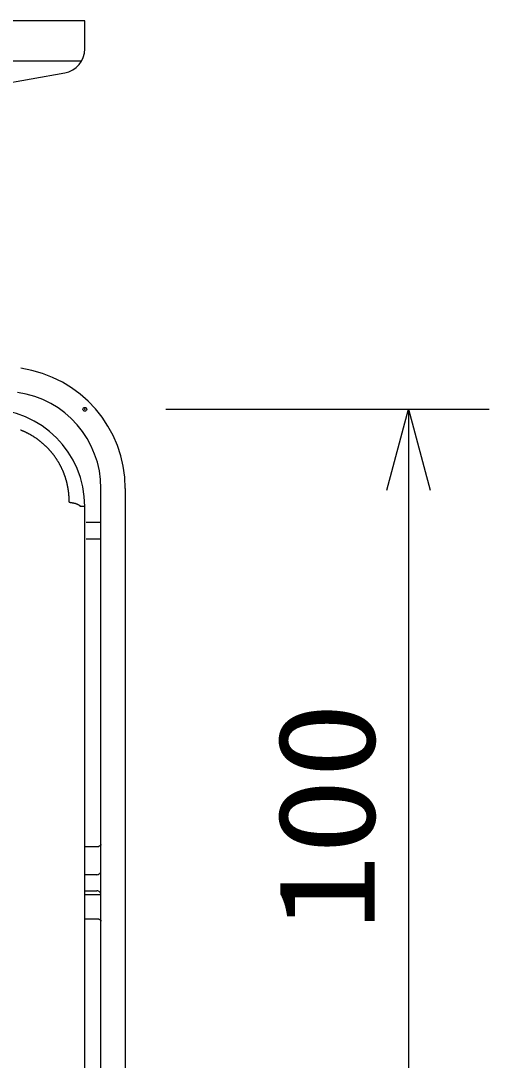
# Model space of a CAD drawing. Units: millimetres, scale not verified. Extents: x -63 to 63, y -57 to 58.
# Drawn here: x -13.79 to -2.21, y 11.37 to 37.05 of the extents above; entities that cross this region are included whole.
import ezdxf
from ezdxf.enums import TextEntityAlignment as Align

# ---------------------------------------------------------------- set-up
doc = ezdxf.new("R2010")
doc.units = ezdxf.units.MM
doc.header["$LTSCALE"] = 0.191673
doc.header["$PDMODE"] = 32
doc.header["$PDSIZE"] = 0.0958
for name, color, linetype in [('0-2_GAIKEI', 1, 'Continuous'), ('0-3_WAKU', 3, 'Continuous'), ('0-4_DEFPOINTS', 7, 'Continuous')]:
    doc.layers.add(name, color=color, linetype=linetype)
doc.styles.add('ＭＳ ゴシック', font='')
doc.styles.get('ＭＳ ゴシック').set_extended_font_data('MS Gothic')

# ---------------------------------------------------------------- blocks, each defined once
blk = doc.blocks.new('_OPEN30')
at = {"layer": '0-4_DEFPOINTS'}
blk.add_line((0, 0), (-1, 0), dxfattribs=at)
blk.add_lwpolyline([(-1, 0.26795), (0, 0), (-1, -0.26795)], dxfattribs=at)

msp = doc.modelspace()

# ---------------------------------------------------------------- linework, layer by layer
at = {"layer": '0-2_GAIKEI', "color": 7}
for p, q in [((-12.2105, 37.0544), (-32.2104, 37.0544)), ((-12.2105, 36.3578), (-12.2105, 37.0544)), ((-17.6599, 34.8928), (-12.7062, 35.767)), ((-11.8105, 23.4545), (-11.8105, 25.4962)), ((-11.2105, 25.4962), (-11.2105, 23.4545)), ((-12.2105, 25.0545), (-12.3263, 25.0545)), ((-12.2105, 9.8545), (-12.2105, 25.0545)), ((-11.2105, 23.4545), (-11.2105, 21.7469)), ((-11.2105, 21.7469), (-11.2105, 19.7261)), ((-11.8105, 8.9116), (-11.8105, 19.651)), ((-11.2105, 19.7261), (-11.2105, 8.9116))]:
    msp.add_line(p, q, dxfattribs=at)
at = {"layer": '0-2_GAIKEI'}
for p, q in [((-32.1327, 36.0624), (-12.2882, 36.0624)), ((-11.8105, 24.6545), (-12.1756, 24.6545)), ((-12.1756, 24.2545), (-11.8105, 24.2545)), ((-11.8105, 21.7059), (-11.8105, 23.4545)), ((-11.8105, 19.651), (-11.8105, 21.7059)), ((-12.2105, 16.6545), (-11.9104, 16.6545)), ((-11.9104, 16.6545), (-11.8667, 16.6545)), ((-11.9105, 15.9545), (-12.2105, 15.9545)), ((-12.2105, 15.5545), (-11.9105, 15.5545)), ((-11.9105, 15.4545), (-12.2105, 15.4545)), ((-11.8105, 15.4545), (-11.9105, 15.4545)), ((-11.9104, 14.8545), (-12.2105, 14.8545)), ((-11.8667, 14.8545), (-11.9104, 14.8545))]:
    msp.add_line(p, q, dxfattribs=at)
at = {"layer": '0-2_GAIKEI', "color": 7}
for points in [[(-13.6417, 26.8709), (-13.6514, 26.8757), (-13.6612, 26.8804), (-13.6709, 26.8851), (-13.6807, 26.8897), (-13.6905, 26.8943), (-13.7004, 26.8988), (-13.7102, 26.9032), (-13.7201, 26.9076), (-13.73, 26.9119), (-13.7399, 26.9162), (-13.7499, 26.9204), (-13.7598, 26.9246), (-13.7698, 26.9287), (-13.7798, 26.9327), (-13.7898, 26.9367), (-13.7999, 26.9406)], [(-13.2862, 26.641), (-13.2947, 26.6479), (-13.3032, 26.6548), (-13.3117, 26.6616), (-13.3203, 26.6683), (-13.3289, 26.675), (-13.3376, 26.6816), (-13.3462, 26.6882), (-13.355, 26.6948), (-13.3637, 26.7013), (-13.3725, 26.7077), (-13.3814, 26.7141), (-13.3902, 26.7204), (-13.3991, 26.7267), (-13.4081, 26.7329), (-13.417, 26.7391), (-13.426, 26.7452), (-13.4351, 26.7513), (-13.4441, 26.7573), (-13.4533, 26.7632), (-13.4624, 26.7691), (-13.4716, 26.775), (-13.4808, 26.7808), (-13.49, 26.7865), (-13.4993, 26.7922), (-13.5086, 26.7978), (-13.5179, 26.8034), (-13.5272, 26.809), (-13.5366, 26.8144), (-13.5461, 26.8198), (-13.5555, 26.8252), (-13.565, 26.8305), (-13.5745, 26.8357), (-13.584, 26.8409), (-13.5936, 26.8461), (-13.6031, 26.8511), (-13.6128, 26.8561), (-13.6224, 26.8611), (-13.632, 26.866), (-13.6417, 26.8709)], [(-12.9903, 26.3363), (-12.9969, 26.3449), (-13.0037, 26.3535), (-13.0105, 26.362), (-13.0173, 26.3705), (-13.0242, 26.379), (-13.0311, 26.3874), (-13.0381, 26.3958), (-13.0452, 26.4041), (-13.0523, 26.4124), (-13.0594, 26.4207), (-13.0666, 26.4289), (-13.0738, 26.4371), (-13.0811, 26.4452), (-13.0884, 26.4533), (-13.0958, 26.4614), (-13.1032, 26.4694), (-13.1107, 26.4773), (-13.1182, 26.4853), (-13.1258, 26.4931), (-13.1334, 26.501), (-13.141, 26.5088), (-13.1487, 26.5165), (-13.1565, 26.5242), (-13.1643, 26.5318), (-13.1721, 26.5394), (-13.18, 26.547), (-13.1879, 26.5545), (-13.1959, 26.562), (-13.2039, 26.5694), (-13.2119, 26.5768), (-13.22, 26.5841), (-13.2281, 26.5914), (-13.2363, 26.5986), (-13.2445, 26.6058), (-13.2528, 26.613), (-13.2611, 26.62), (-13.2694, 26.6271), (-13.2778, 26.6341), (-13.2862, 26.641)], [(-12.7708, 25.9748), (-12.7754, 25.9846), (-12.78, 25.9943), (-12.7847, 26.0041), (-12.7894, 26.0138), (-12.7942, 26.0235), (-12.7991, 26.0332), (-12.804, 26.0429), (-12.809, 26.0525), (-12.814, 26.0621), (-12.8191, 26.0717), (-12.8242, 26.0813), (-12.8294, 26.0908), (-12.8347, 26.1003), (-12.84, 26.1098), (-12.8453, 26.1192), (-12.8508, 26.1286), (-12.8562, 26.138), (-12.8618, 26.1473), (-12.8674, 26.1567), (-12.873, 26.166), (-12.8787, 26.1752), (-12.8844, 26.1845), (-12.8902, 26.1937), (-12.8961, 26.2028), (-12.902, 26.212), (-12.908, 26.2211), (-12.914, 26.2301), (-12.92, 26.2392), (-12.9262, 26.2482), (-12.9323, 26.2572), (-12.9386, 26.2661), (-12.9449, 26.275), (-12.9512, 26.2839), (-12.9576, 26.2927), (-12.964, 26.3015), (-12.9705, 26.3103), (-12.977, 26.319), (-12.9836, 26.3277), (-12.9903, 26.3363)], [(-12.6387, 25.5778), (-12.641, 25.5882), (-12.6433, 25.5986), (-12.6457, 25.609), (-12.6481, 25.6194), (-12.6506, 25.6298), (-12.6531, 25.6402), (-12.6558, 25.6506), (-12.6584, 25.6609), (-12.6612, 25.6713), (-12.664, 25.6816), (-12.6668, 25.692), (-12.6697, 25.7023), (-12.6727, 25.7126), (-12.6757, 25.7229), (-12.6788, 25.7332), (-12.682, 25.7434), (-12.6852, 25.7537), (-12.6885, 25.7639), (-12.6918, 25.7742), (-12.6952, 25.7844), (-12.6987, 25.7945), (-12.7022, 25.8047), (-12.7057, 25.8149), (-12.7094, 25.825), (-12.7131, 25.8351), (-12.7168, 25.8452), (-12.7206, 25.8553), (-12.7245, 25.8654), (-12.7284, 25.8754), (-12.7324, 25.8855), (-12.7364, 25.8955), (-12.7405, 25.9055), (-12.7447, 25.9154), (-12.7489, 25.9254), (-12.7532, 25.9353), (-12.7575, 25.9452), (-12.7619, 25.9551), (-12.7663, 25.9649), (-12.7708, 25.9748)], [(-12.5976, 25.1572), (-12.5974, 25.1782), (-12.5974, 25.1887), (-12.5974, 25.1992), (-12.5975, 25.2097), (-12.5977, 25.2202), (-12.5979, 25.2308), (-12.5982, 25.2413), (-12.5986, 25.2518), (-12.599, 25.2624), (-12.5994, 25.2729), (-12.6, 25.2834), (-12.6005, 25.294), (-12.6012, 25.3045), (-12.6019, 25.3151), (-12.6026, 25.3256), (-12.6034, 25.3361), (-12.6043, 25.3467), (-12.6053, 25.3572), (-12.6063, 25.3678), (-12.6073, 25.3783), (-12.6084, 25.3888), (-12.6096, 25.3994), (-12.6108, 25.4099), (-12.6121, 25.4204), (-12.6135, 25.431), (-12.6149, 25.4415), (-12.6164, 25.452), (-12.6179, 25.4625), (-12.6195, 25.473), (-12.6211, 25.4835), (-12.6229, 25.494), (-12.6246, 25.5045), (-12.6265, 25.515), (-12.6283, 25.5255), (-12.6303, 25.536), (-12.6323, 25.5464), (-12.6344, 25.5569), (-12.6365, 25.5673), (-12.6387, 25.5778)], [(-12.5976, 25.1572), (-12.5834, 25.1556), (-12.5763, 25.1547), (-12.5693, 25.1538), (-12.5622, 25.1528), (-12.5552, 25.1519), (-12.5483, 25.1508), (-12.5413, 25.1498), (-12.5344, 25.1487), (-12.5275, 25.1475), (-12.5207, 25.1463), (-12.514, 25.1451), (-12.5073, 25.1438), (-12.5006, 25.1425), (-12.4941, 25.1411), (-12.4875, 25.1398), (-12.4812, 25.1383), (-12.4748, 25.1369), (-12.4686, 25.1354), (-12.4624, 25.1338), (-12.4564, 25.1322), (-12.4504, 25.1306), (-12.4446, 25.129), (-12.4388, 25.1273), (-12.4332, 25.1256), (-12.4276, 25.1238), (-12.4223, 25.1221), (-12.4169, 25.1203), (-12.4118, 25.1184), (-12.4068, 25.1166), (-12.4019, 25.1147), (-12.3971, 25.1128), (-12.3926, 25.1108), (-12.3881, 25.1089), (-12.3838, 25.1069), (-12.3796, 25.1049), (-12.3756, 25.1029), (-12.3717, 25.1008), (-12.368, 25.0988), (-12.3644, 25.0967)], [(-12.3644, 25.0967), (-12.3611, 25.0947), (-12.3578, 25.0926), (-12.3548, 25.0905), (-12.3518, 25.0883), (-12.349, 25.0862), (-12.3463, 25.084), (-12.344, 25.0819), (-12.3416, 25.0799), (-12.3397, 25.078), (-12.3377, 25.0761), (-12.3358, 25.0738), (-12.3341, 25.0713), (-12.332, 25.0678), (-12.3303, 25.064), (-12.3281, 25.0593), (-12.3263, 25.0545)]]:
    msp.add_lwpolyline(points, dxfattribs=at)
at = {"layer": '0-2_GAIKEI'}
for points in [[(-11.8105, 16.7024), (-11.8108, 16.7009), (-11.811, 16.7002), (-11.8111, 16.6994), (-11.8113, 16.6987), (-11.8115, 16.698), (-11.8117, 16.6972), (-11.8119, 16.6965), (-11.8121, 16.6958), (-11.8124, 16.6951), (-11.8126, 16.6943), (-11.8128, 16.6936), (-11.8131, 16.6929), (-11.8133, 16.6922), (-11.8136, 16.6915), (-11.8138, 16.6908), (-11.8141, 16.6901), (-11.8144, 16.6894), (-11.8147, 16.6887), (-11.815, 16.688), (-11.8153, 16.6873), (-11.8156, 16.6866), (-11.8159, 16.6859), (-11.8163, 16.6853), (-11.8166, 16.6846), (-11.8169, 16.6839), (-11.8173, 16.6833), (-11.8177, 16.6826), (-11.818, 16.6819), (-11.8184, 16.6813), (-11.8188, 16.6806), (-11.8192, 16.68), (-11.8196, 16.6793), (-11.82, 16.6787), (-11.8205, 16.6781), (-11.8209, 16.6774), (-11.8213, 16.6768), (-11.8218, 16.6762), (-11.8222, 16.6756), (-11.8227, 16.675)], [(-11.8477, 16.6574), (-11.8485, 16.6571), (-11.8493, 16.6569), (-11.8501, 16.6566), (-11.851, 16.6564), (-11.8519, 16.6562), (-11.8527, 16.656), (-11.8536, 16.6558), (-11.8545, 16.6556), (-11.8553, 16.6554), (-11.8561, 16.6553), (-11.8569, 16.6552), (-11.8579, 16.655), (-11.859, 16.6549), (-11.8606, 16.6548), (-11.8623, 16.6547), (-11.8645, 16.6546), (-11.8667, 16.6545)], [(-11.8227, 16.675), (-11.8232, 16.6744), (-11.8237, 16.6738), (-11.8242, 16.6732), (-11.8247, 16.6726), (-11.8252, 16.6721), (-11.8257, 16.6715), (-11.8262, 16.6709), (-11.8268, 16.6704), (-11.8273, 16.6698), (-11.8279, 16.6693), (-11.8284, 16.6688), (-11.829, 16.6682), (-11.8296, 16.6677), (-11.8302, 16.6672), (-11.8308, 16.6667), (-11.8314, 16.6662), (-11.832, 16.6657), (-11.8326, 16.6653), (-11.8332, 16.6648), (-11.8339, 16.6643), (-11.8345, 16.6639), (-11.8352, 16.6634), (-11.8358, 16.663), (-11.8365, 16.6626), (-11.8372, 16.6622), (-11.8379, 16.6617), (-11.8386, 16.6614), (-11.8393, 16.661), (-11.84, 16.6606), (-11.8407, 16.6602), (-11.8415, 16.6599), (-11.8422, 16.6595), (-11.843, 16.6592), (-11.8437, 16.6588), (-11.8445, 16.6585), (-11.8453, 16.6582), (-11.8461, 16.6579), (-11.8469, 16.6576), (-11.8477, 16.6574)], [(-11.8667, 14.8545), (-11.8647, 14.8545), (-11.8637, 14.8544), (-11.8628, 14.8544), (-11.8618, 14.8543), (-11.8608, 14.8542), (-11.8599, 14.8541), (-11.859, 14.854), (-11.8581, 14.8539), (-11.8571, 14.8538), (-11.8562, 14.8537), (-11.8553, 14.8535), (-11.8545, 14.8533), (-11.8536, 14.8532), (-11.8527, 14.853), (-11.8518, 14.8528), (-11.851, 14.8526), (-11.8501, 14.8523), (-11.8493, 14.8521), (-11.8485, 14.8518), (-11.8477, 14.8516), (-11.8469, 14.8513), (-11.8461, 14.851), (-11.8453, 14.8507), (-11.8445, 14.8504), (-11.8437, 14.8501), (-11.843, 14.8498), (-11.8422, 14.8494), (-11.8415, 14.8491), (-11.8407, 14.8487), (-11.84, 14.8484), (-11.8393, 14.848), (-11.8386, 14.8476), (-11.8379, 14.8472), (-11.8372, 14.8468), (-11.8365, 14.8464), (-11.8358, 14.846), (-11.8352, 14.8455), (-11.8345, 14.8451), (-11.8339, 14.8446)], [(-11.8339, 14.8446), (-11.8332, 14.8442), (-11.8326, 14.8437), (-11.832, 14.8432), (-11.8313, 14.8428), (-11.8307, 14.8423), (-11.8301, 14.8418), (-11.8296, 14.8413), (-11.829, 14.8407), (-11.8284, 14.8402), (-11.8278, 14.8397), (-11.8273, 14.8391), (-11.8267, 14.8386), (-11.8262, 14.838), (-11.8257, 14.8375), (-11.8252, 14.8369), (-11.8247, 14.8363), (-11.8242, 14.8358), (-11.8237, 14.8352), (-11.8232, 14.8346), (-11.8227, 14.834), (-11.8222, 14.8334), (-11.8218, 14.8328), (-11.8213, 14.8322), (-11.8209, 14.8315), (-11.8204, 14.8309), (-11.82, 14.8303), (-11.8196, 14.8297), (-11.8192, 14.829), (-11.8188, 14.8284), (-11.8184, 14.8277), (-11.818, 14.8271), (-11.8177, 14.8264), (-11.8173, 14.8257), (-11.8169, 14.8251), (-11.8166, 14.8244), (-11.8162, 14.8237), (-11.8159, 14.823), (-11.8156, 14.8224), (-11.8153, 14.8217)], [(-11.8153, 14.8217), (-11.815, 14.821), (-11.8147, 14.8203), (-11.8144, 14.8196), (-11.8141, 14.8189), (-11.8138, 14.8182), (-11.8136, 14.8175), (-11.8133, 14.8167), (-11.8131, 14.8161), (-11.8128, 14.8154), (-11.8126, 14.8147), (-11.8124, 14.8141), (-11.8122, 14.8133), (-11.8119, 14.8125), (-11.8116, 14.8112), (-11.8113, 14.8099), (-11.8109, 14.8083), (-11.8105, 14.8066)]]:
    msp.add_lwpolyline(points, dxfattribs=at)
at = {"layer": '0-2_GAIKEI', "color": 7}
for centre, radius, start, end in [((-12.8105, 36.3578), 0.6, 280.00798, 0), ((-14.2105, 25.4962), 3, 0, 82.01644), ((-14.2105, 25.4962), 2.4, 0, 82.01644), ((-14.6105, 25.0545), 2.4, 0, 90)]:
    msp.add_arc(centre, radius, start, end, dxfattribs=at)
at = {"layer": '0-2_GAIKEI'}
for centre, start, end in [((-11.9105, 16.0545), 270, 315.22577), ((-11.9105, 16.0545), 315.22577, 0), ((-11.9105, 15.4545), 44.79815, 90), ((-11.9105, 15.4545), 0, 44.79815)]:
    msp.add_arc(centre, 0.1, start, end, dxfattribs=at)
at = {"layer": '0-3_WAKU'}
for p, q in [((-10.2105, 27.4545), (-2.2105, 27.4545)), ((-4.2105, 25.4545), (-4.2105, 9.4545))]:
    msp.add_line(p, q, dxfattribs=at)
at = {"layer": '0-4_DEFPOINTS'}
msp.add_point((-12.2105, 27.4545), dxfattribs=at)

# ---------------------------------------------------------------- block references
at = {"layer": '0-3_WAKU', "xscale": 2, "yscale": 2, "rotation": 90}
msp.add_blockref('_OPEN30', (-4.2105, 27.4545), dxfattribs=at)

# ---------------------------------------------------------------- texts
at = {"layer": '0-3_WAKU', "style": 'ＭＳ ゴシック', "width": 1.15}
msp.add_text('100', height=2.406, rotation=90, dxfattribs=at).set_placement((-4.3201, 14.5673), align=Align.BOTTOM_LEFT)

doc.saveas('drawing.dxf')
